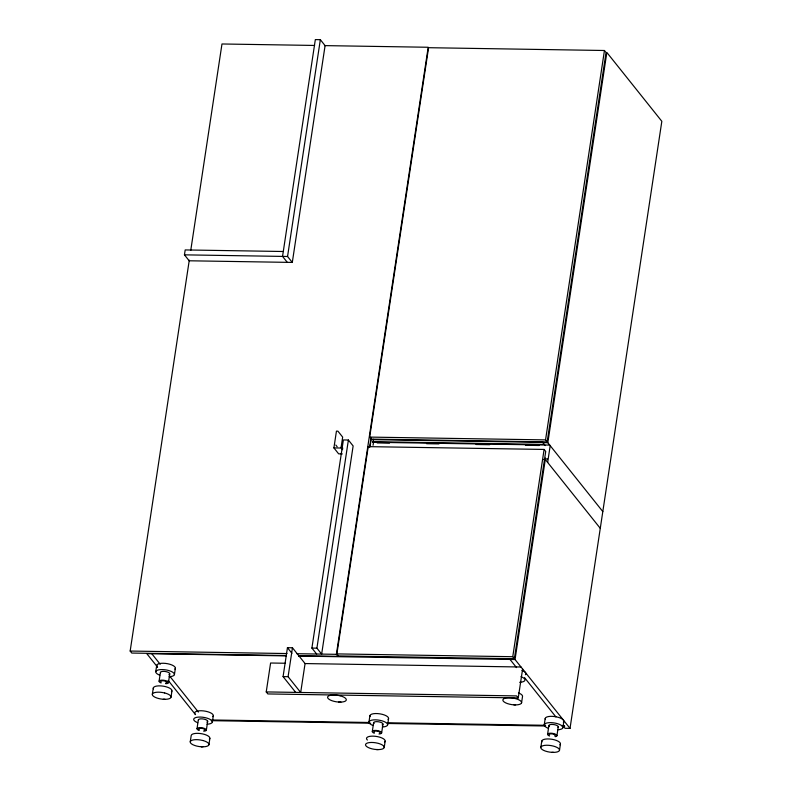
<?xml version="1.0" encoding="UTF-8"?>
<svg xmlns="http://www.w3.org/2000/svg" width="792" height="792" viewBox="0 0 792 792"><rect width="100%" height="100%" fill="white"/><g stroke="black" fill="none" stroke-linecap="round" stroke-linejoin="round"><path stroke-width="1.19" d="M287.288 262.35L282.546 256.41L315.335 39.6L320.344 39.679L325.086 45.619L292.298 262.429L189.189 260.786L184.447 254.846L185.189 249.935L283.288 251.5M286.13 655.529L131.779 653.063L130.165 651.044L189.278 260.172M190.753 250.401L221.978 43.976L314.592 45.451M152.341 694.247L153.292 687.941M155.757 671.646L156.717 665.339M159.093 681.179L160.42 672.398M168.419 682.674L169.755 673.893M170.993 697.247L171.953 690.941M174.418 674.645L175.369 668.339M190.268 741.738L191.219 735.431A9.435 3.336 8.6 0 1 202.495 733.887A9.435 3.336 8.6 0 1 209.345 739.213M197.02 728.67L198.346 719.878M206.346 730.165L207.672 721.383M208.92 744.727L209.87 738.421M212.335 722.126L213.295 715.819M292.298 262.429L287.555 256.489L320.344 39.679M522.621 669.022L518.245 697.93L267.844 693.941L266.231 691.921L270.597 663.013L285.407 663.25M295.693 692.396L283.081 676.606L287.447 647.698L292.456 647.777L305.068 663.567L300.693 692.475L288.09 676.685L292.456 647.777M342.332 453.905L338.649 453.846L333.907 447.906L336.442 431.135L337.917 431.165L342.659 437.095L341.085 447.51M342.629 449.717L341.273 448.024L341.491 446.579L342.847 448.272M316.642 654.024L311.899 648.084L343.382 439.946L348.391 440.025L353.133 445.955L321.651 654.103L316.909 648.163L348.391 440.025M298.475 655.726L337.996 656.35L336.382 654.331L428.195 47.263L324.463 45.609M336.887 653.905L368.231 446.638L544.104 449.44L545.718 451.45L514.374 658.726L338.501 655.924L336.887 653.905L512.761 656.707L514.374 658.726M369.676 437.095L428.571 47.698L604.444 50.5L606.048 52.519L547.163 441.916L371.29 439.115L369.676 437.095L545.549 439.897L547.163 441.916M369.577 447.48L371.062 437.709M370.052 446.609L371.349 438.055M373.408 439.322L372.963 442.273L549.717 445.084M373.072 445.262L373.438 442.867L372.488 441.679L544.233 444.411M368.973 721.928L369.923 715.621M372.299 731.462L373.636 722.68M381.635 732.956L382.962 724.175M384.209 747.529L385.159 741.223M387.625 724.928L388.575 718.621M512.761 656.707L544.104 449.44M545.549 439.897L604.444 50.5M562.726 725.432L565.013 728.303L570.022 728.383L515.038 659.528L545.51 458.033M602.811 511.573L547.826 442.708L606.84 52.45L661.835 121.305L570.022 728.383M547.658 462.449L550.192 445.678M521.562 702.831L522.522 696.524A9.435 3.336 8.6 0 0 518.522 692.96M540.837 747.321L541.787 741.015M544.252 724.72L545.203 718.413M547.589 734.253L548.915 725.472M556.915 735.748L558.241 726.967M559.489 750.321L560.439 744.015M562.904 727.719L563.864 721.413A9.435 3.336 8.6 0 1 563.34 722.195M165.013 699.296L163.33 699.267A9.435 3.336 8.6 0 1 152.302 694.683A9.435 3.336 8.6 0 1 162.449 692.505L164.647 692.96M340.303 702.088L338.62 702.058A9.435 3.336 8.6 0 1 327.591 697.475A9.435 3.336 8.6 0 1 337.729 695.297L340.115 695.792M515.582 704.88L513.899 704.85A9.435 3.336 8.6 0 1 502.87 700.267A9.435 3.336 8.6 0 1 513.008 698.089L515.404 698.584A9.405 3.326 8.6 0 1 521.591 702.395A9.405 3.326 8.6 0 1 516.226 704.89L513.899 704.85M202.94 746.787L201.257 746.757L203.584 746.797A9.405 3.326 8.6 0 0 208.949 744.302A9.405 3.326 8.6 0 0 202.772 740.48M378.23 749.578L376.547 749.549A9.435 3.336 8.6 0 1 365.518 744.965A9.435 3.336 8.6 0 1 375.655 742.787L378.041 743.282A9.405 3.326 8.6 0 1 384.229 747.094A9.405 3.326 8.6 0 1 378.863 749.578L376.547 749.549M553.509 752.37L551.826 752.341A9.435 3.336 8.6 0 1 540.797 747.757A9.435 3.336 8.6 0 1 550.935 745.579L553.321 746.074A9.405 3.326 8.6 0 1 559.518 749.885A9.405 3.326 8.6 0 1 554.153 752.37L551.826 752.341M184.447 254.846L287.555 256.489M372.794 439.649L543.312 442.372M547.826 442.708L542.817 442.629L545.183 445.599M377.14 442.926L389.506 443.124M426.591 443.708L438.946 443.906M476.032 444.5L489.624 444.718M525.472 445.282L539.065 445.5M333.907 447.906L341.273 448.024M545.153 458.924L547.618 458.964M543.282 459.449L545.292 459.479L600.277 528.333M311.899 648.084L316.909 648.163M130.165 651.044L286.991 653.548M296.871 653.707L336.382 654.331M286.447 655.885L146.787 653.657L157.479 667.042M298.792 656.083L515.038 659.528M305.138 663.567L521.007 667.003M283.081 676.606L288.09 676.685M266.231 691.921L516.632 695.911L518.245 697.93M163.33 699.267L165.657 699.306A9.405 3.326 8.6 0 0 171.023 696.812A9.405 3.326 8.6 0 0 164.845 692.99L164.657 692.96M338.62 702.058L340.946 702.098M211.929 719.977L368.894 722.482M387.427 722.779L545.619 725.294M211.266 720.671L370.696 723.215M388.001 723.492L544.955 725.987M562.261 726.264L564.726 726.304L564.161 725.591M202.762 740.49L200.366 739.985A9.435 3.336 8.6 0 0 190.228 742.173A9.435 3.336 8.6 0 0 201.267 746.777M510.028 659.449L516.552 667.616M524.532 677.615L555.895 716.879M335.818 445.035L337.174 446.738M287.447 647.698L291.901 653.271M151.797 653.737L160.222 664.28M169.369 675.734L198.386 712.077M168.171 680.437L194.911 713.909M374.299 733.234A4.712 1.663 8.6 0 1 373.656 730.58A4.712 1.663 8.6 0 1 380.774 731.739A4.712 1.663 8.6 0 1 378.972 733.996M372.963 725.482A9.435 3.336 8.6 0 1 371.666 720.176A9.435 3.336 8.6 0 1 385.912 722.482A9.435 3.336 8.6 0 1 382.298 726.997M374.072 723.591A4.712 1.663 8.6 0 1 378.675 721.799A4.712 1.663 8.6 0 1 382.14 724.888M374.22 732.313A3.069 1.079 8.6 0 1 376.814 731.095A3.069 1.079 8.6 0 1 379.823 732.947M370.062 716.513A9.435 3.336 8.6 0 1 379.992 713.859A9.435 3.336 8.6 0 1 388.05 719.403M367.389 740.045A9.435 3.336 8.6 0 1 375.358 736.293A9.435 3.336 8.6 0 1 384.635 742.005M340.124 695.782A9.405 3.326 8.6 0 1 346.302 699.603A9.405 3.326 8.6 0 1 340.936 702.098M199.02 730.442A4.712 1.663 8.6 0 1 198.366 727.789A4.712 1.663 8.6 0 1 205.494 728.947A4.712 1.663 8.6 0 1 203.683 731.204M197.683 722.69A9.435 3.336 8.6 0 1 196.376 717.384A9.435 3.336 8.6 0 1 210.632 719.69A9.435 3.336 8.6 0 1 207.019 724.205M199.366 729.818A3.069 1.079 8.6 0 1 199.525 728.363A3.069 1.079 8.6 0 1 203.623 728.828A3.069 1.079 8.6 0 1 204.188 730.363M198.416 720.334A4.712 1.663 8.6 0 1 203.99 719.116A4.712 1.663 8.6 0 1 206.86 722.096M195.525 714.651A9.435 3.336 8.6 0 1 203.495 710.899A9.435 3.336 8.6 0 1 212.771 716.611M548.252 728.274A9.435 3.336 8.6 0 1 546.945 722.967A9.435 3.336 8.6 0 1 561.201 725.274A9.435 3.336 8.6 0 1 557.578 729.788M549.589 736.025A4.712 1.663 8.6 0 1 548.658 733.451A4.712 1.663 8.6 0 1 555.529 734.233A4.712 1.663 8.6 0 1 555.281 736.679M549.262 734.808A3.069 1.079 8.6 0 1 552.885 734.016A3.069 1.079 8.6 0 1 554.756 735.946M549.361 726.383A4.712 1.663 8.6 0 1 553.341 724.502A4.712 1.663 8.6 0 1 557.984 727.363M545.351 719.304A9.435 3.336 8.6 0 1 552.846 716.374A9.435 3.336 8.6 0 1 563.716 720.512M541.926 741.906A9.435 3.336 8.6 0 1 551.856 739.253A9.435 3.336 8.6 0 1 559.914 744.797M520.987 676.665A9.435 3.336 8.6 0 1 519.661 682.298M525.918 673.913A9.435 3.336 8.6 0 1 525.413 674.705M521.938 670.359A9.435 3.336 8.6 0 1 525.789 673.032M161.093 682.952A4.712 1.663 8.6 0 1 160.439 680.308A4.712 1.663 8.6 0 1 167.567 681.457A4.712 1.663 8.6 0 1 165.766 683.714M159.756 675.2A9.435 3.336 8.6 0 1 158.459 669.903A9.435 3.336 8.6 0 1 172.706 672.2A9.435 3.336 8.6 0 1 169.092 676.714M161.014 682.031A3.069 1.079 8.6 0 1 162.231 680.783A3.069 1.079 8.6 0 1 166.231 681.615A3.069 1.079 8.6 0 1 165.726 683.021M160.499 672.844A4.712 1.663 8.6 0 1 166.063 671.626A4.712 1.663 8.6 0 1 168.934 674.606M157.598 667.161A9.435 3.336 8.6 0 1 165.568 663.409A9.435 3.336 8.6 0 1 174.844 669.121M153.44 688.832A9.435 3.336 8.6 0 1 163.37 686.179A9.435 3.336 8.6 0 1 171.428 691.723"/></g></svg>
